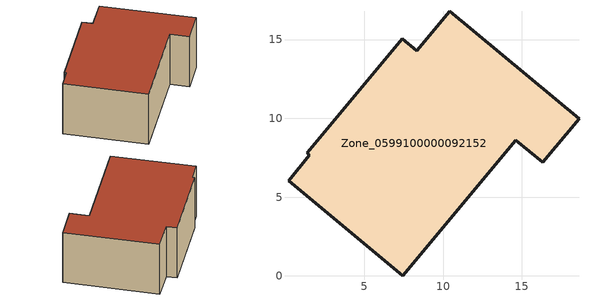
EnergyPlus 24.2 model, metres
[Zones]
Zone_0599100000092152
 floor ground (C_G): 1.51,7.65 1.37,7.83 7.39,15.05 8.32,14.28 10.42,16.81 18.62,9.99 16.31,7.21 14.62,8.62 7.42,0 0.18,6.03 z0
 wall outside (C_F): 14.62,8.62 16.31,7.21 18.62,9.99 10.42,16.81 8.32,14.28 7.39,15.05 1.37,7.83 1.51,7.65 0.18,6.03 7.42,0 14.62,8.62 z0:6.6
 roof outside (C_R): 0.18,6.03 7.42,0 14.62,8.62 16.31,7.21 18.62,9.99 10.42,16.81 8.32,14.28 7.39,15.05 1.37,7.83 1.51,7.65 z6.6
[BUILDING]
Pand.0599100000092152: North Axis=0; Terrain=City; Loads Convergence Tolerance Value=0.04; Temperature Convergence Tolerance Value=0.4; Solar Distribution=FullExterior; Maximum Number of Warmup Days=25; Minimum Number of Warmup Days=1
[Site:Location]
Rotterdam.The.Hague.AP_ZH_NLD Design_Conditions: Latitude=51.96; Longitude=4.45; Time Zone=1; Elevation=-4.5
[SITE:GROUNDTEMPERATURE:BUILDINGSURFACE]
18, 18, 18, 18, 18, 18, 18, 18, 18, 18, 18, 18
[MATERIAL] Thermal Absorptance=0.9; Solar Absorptance=0.7; Visible Absorptance=0.7
Name | Roughness | Thickness | Conductivity | Density | Specific Heat
G.D.1965-1974 | MediumSmooth | 0.15 | 0.882353 | 540 | 1210
F.D.1965-1974 | Rough | 0.3 | 0.697674 | 1920 | 840
R.D.1965-1974 | MediumRough | 0.2 | 0.232558 | 1500 | 1000
[CONSTRUCTION]
C_G: G.D.1965-1974
C_F: F.D.1965-1974
C_R: R.D.1965-1974
[ZONE]
Zone_0599100000092152: Type=1; Multiplier=1; Ceiling Height=Autocalculate; Volume=Autocalculate; Floor Area=autocalculate; Part of Total Floor Area=Yes
[ZONEINFILTRATION:DESIGNFLOWRATE]
Infil_Zone_0599100000092152: Zone or ZoneList or Space or SpaceList=Zone_0599100000092152; Schedule=AlwaysOn; Design Flow Rate Calculation Method=Flow/Area; Flow Rate per Floor Area=0.0042; Constant Term Coefficient=1; Temperature Term Coefficient=0; Velocity Term Coefficient=0; Velocity Squared Term Coefficient=0
[HVACTEMPLATE:ZONE:IDEALLOADSAIRSYSTEM]
Zone_0599100000092152: Maximum Heating Supply Air Temperature=50; Minimum Cooling Supply Air Temperature=13; Maximum Heating Supply Air Humidity Ratio=0.0156; Minimum Cooling Supply Air Humidity Ratio=0.0077; Heating Limit=NoLimit; Cooling Limit=NoLimit; Dehumidification Control Type=ConstantSensibleHeatRatio; Cooling Sensible Heat Ratio=0.7; Dehumidification Setpoint=60; Humidification Control Type=None; Humidification Setpoint=30; Outdoor Air Method=None; Outdoor Air Flow Rate per Person=0.00944; Outdoor Air Flow Rate per Zone Floor Area=0; Outdoor Air Flow Rate per Zone=0; Demand Controlled Ventilation Type=None; Outdoor Air Economizer Type=NoEconomizer; Heat Recovery Type=None; Sensible Heat Recovery Effectiveness=0.7; Latent Heat Recovery Effectiveness=0.65
[ZONECONTROL:THERMOSTAT]
ThermostatControl_Zone_0599100000092152: Zone or ZoneList=Zone_0599100000092152; Control Type Schedule=DualSetpointControlType; Control 1=Thermostat_Zone_0599100000092152; Temperature Difference Between Cutout And Setpoint=0
[THERMOSTATSETPOINT:DUALSETPOINT]
Thermostat_Zone_0599100000092152: Heating Setpoint Temperature Schedule=HeatingSetpoint_Zone_0599100000092152; Cooling Setpoint Temperature Schedule=CoolingSetpoint_Zone_0599100000092152
[SCHEDULE:COMPACT]
HeatingSetpoint_Zone_0599100000092152: Through: 12/31, For: AllDays, Until: 24:00, 21
CoolingSetpoint_Zone_0599100000092152: Through: 12/31, For: AllDays, Until: 24:00, 24
DualSetpointControlType: Through: 12/31, For: AllDays, Until: 24:00, 4
AlwaysOn: Through: 12/31, For: AllDays, Until: 24:00, 1
